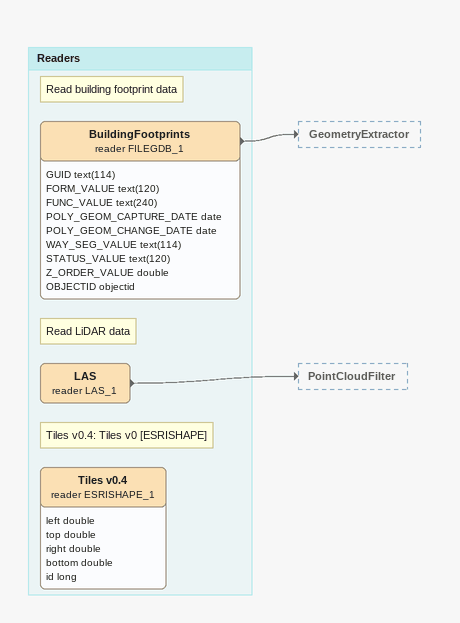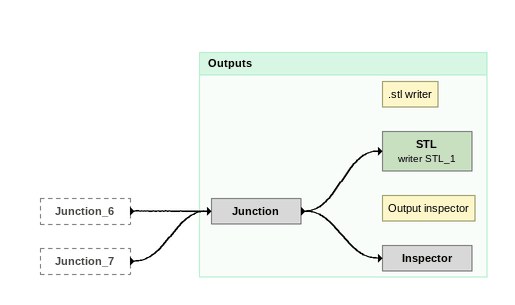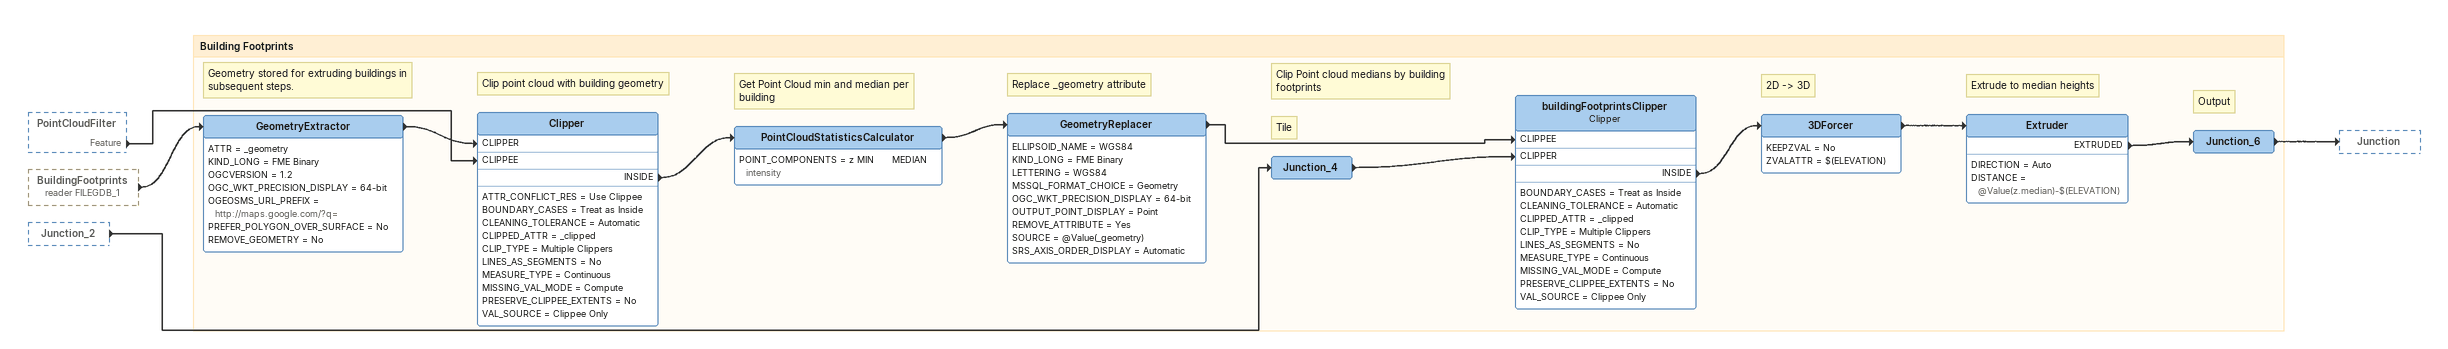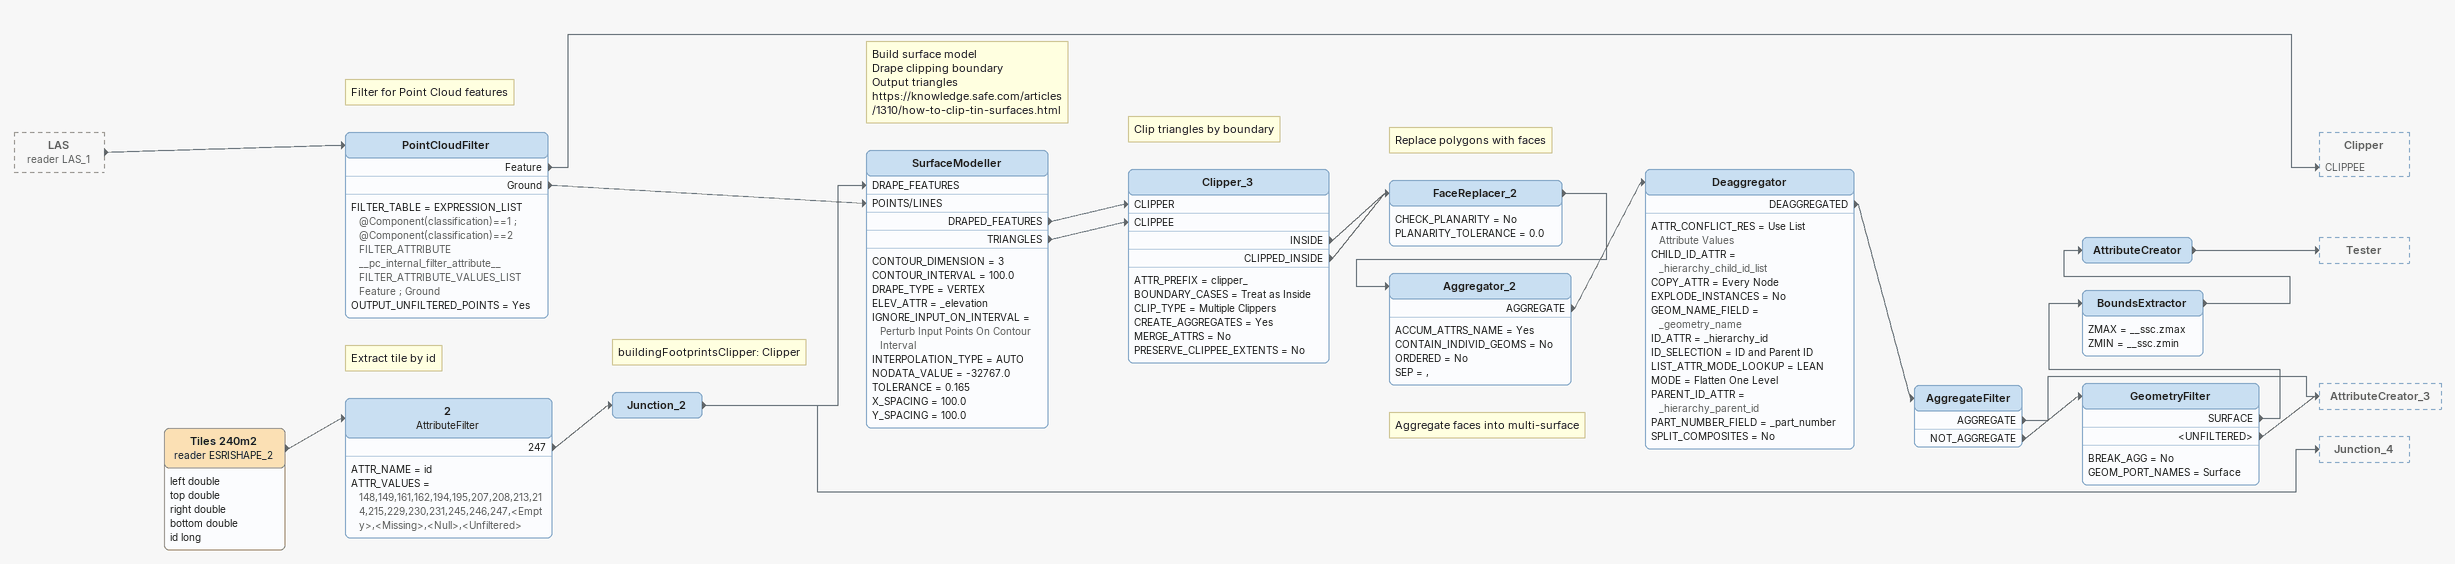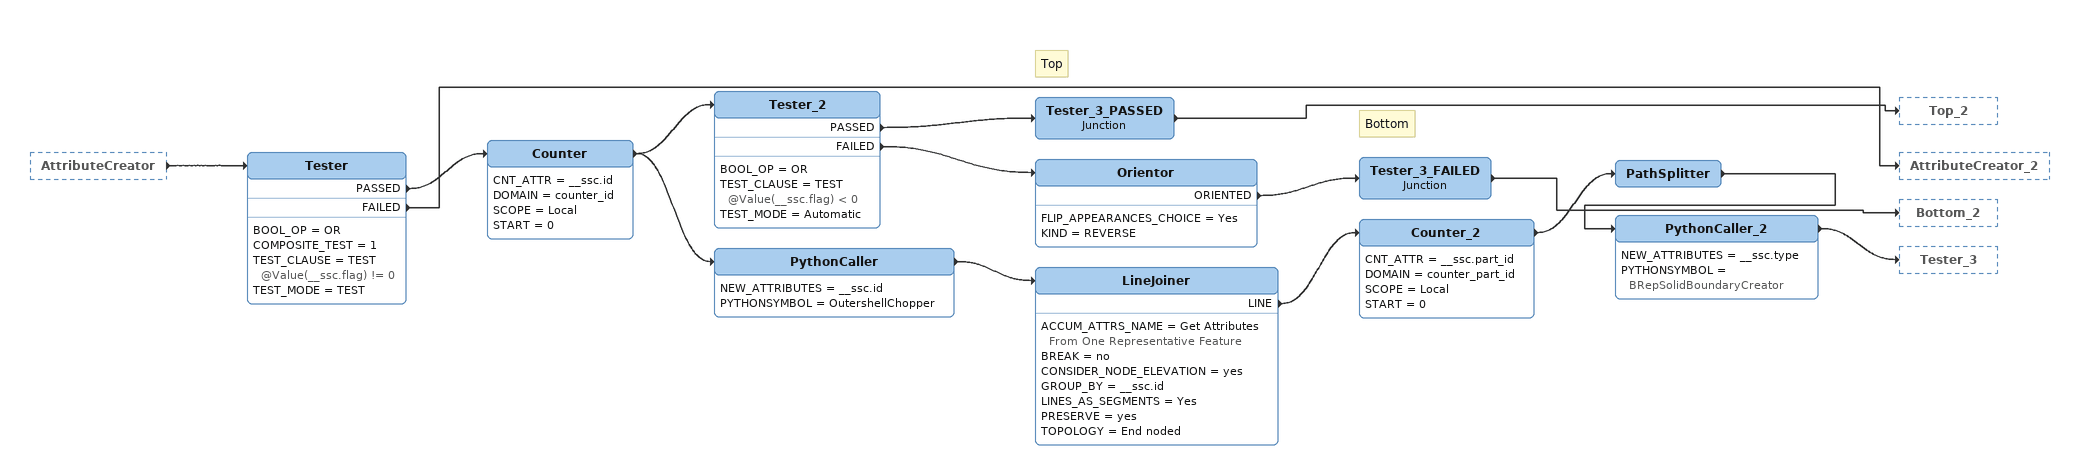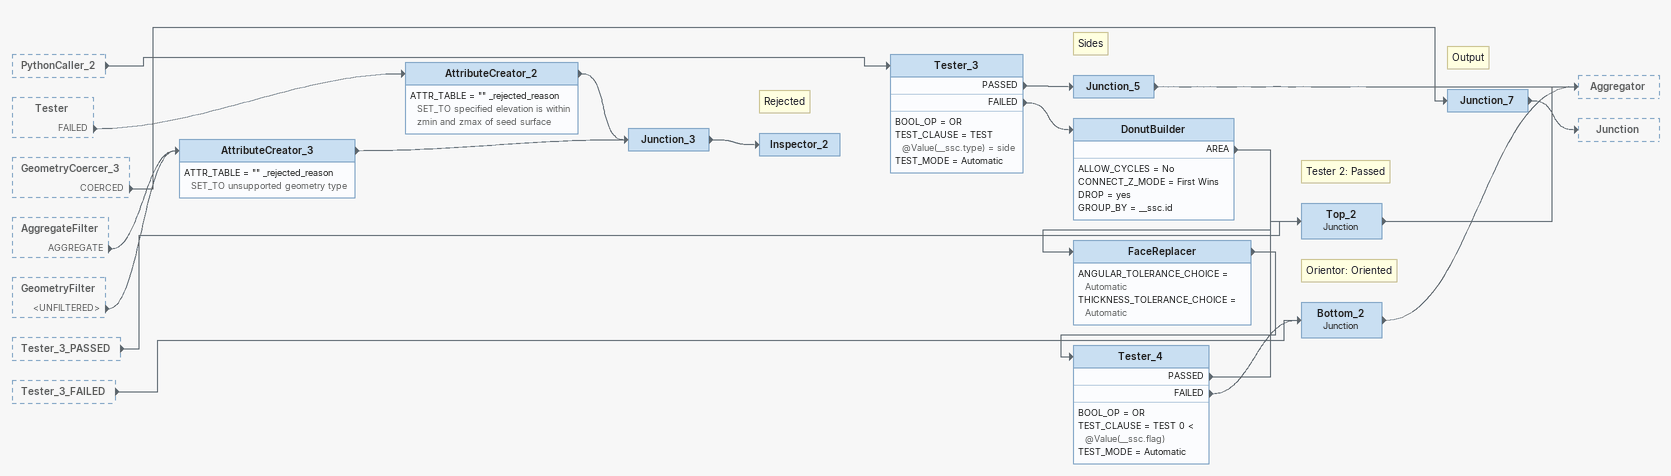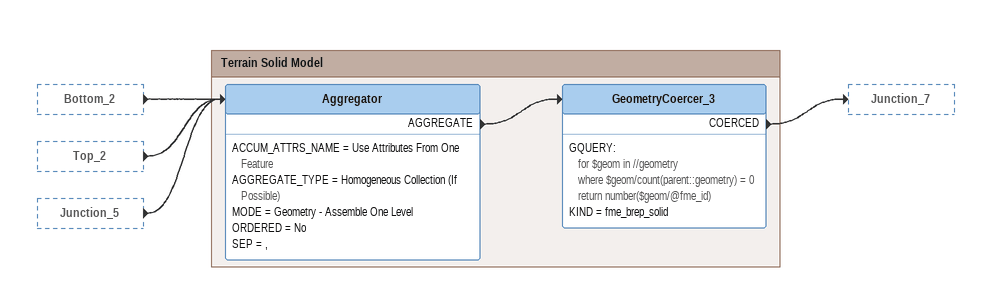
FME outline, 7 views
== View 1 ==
Bookmark: Readers
Note: Read building footprint data
BuildingFootprints (reader FILEGDB_1)
    attributes: GUID text(114), FORM_VALUE text(120), FUNC_VALUE text(240), POLY_GEOM_CAPTURE_DATE date, POLY_GEOM_CHANGE_DATE date, WAY_SEG_VALUE text(114), STATUS_VALUE text(120), Z_ORDER_VALUE double, OBJECTID objectid
    -> GeometryExtractor
Note: Read LiDAR data
LAS (reader LAS_1)
    -> PointCloudFilter
Note: Tiles v0.4: Tiles v0 [ESRISHAPE]
Tiles v0.4 (reader ESRISHAPE_1)
    attributes: left double, top double, right double, bottom double, id long

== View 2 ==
Junction_6 [outside]
    -> Junction
Junction_7 [outside]
    -> Junction

Bookmark: Outputs
Junction
    -> STL (writer STL_1)
    -> Inspector
Note: .stl writer
STL (writer STL_1)
Note: Output inspector
Inspector

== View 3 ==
PointCloudFilter [outside]
    Feature -> Clipper [CLIPPEE]
BuildingFootprints (reader FILEGDB_1) [outside]
    -> GeometryExtractor
Junction_2 [outside]
    -> Junction_4

Bookmark: Building Footprints
Note: Geometry stored for extruding buildings in subsequent steps.
GeometryExtractor
    ATTR = _geometry
    KIND_LONG = FME Binary
    OGCVERSION = 1.2
    OGC_WKT_PRECISION_DISPLAY = 64-bit
    OGEOSMS_URL_PREFIX = http://maps.google.com/?q=
    PREFER_POLYGON_OVER_SURFACE = No
    REMOVE_GEOMETRY = No
    -> Clipper [CLIPPER]
Note: Clip point cloud with building geometry
Clipper
    ATTR_CONFLICT_RES = Use Clippee
    BOUNDARY_CASES = Treat as Inside
    CLEANING_TOLERANCE = Automatic
    CLIPPED_ATTR = _clipped
    CLIP_TYPE = Multiple Clippers
    LINES_AS_SEGMENTS = No
    MEASURE_TYPE = Continuous
    MISSING_VAL_MODE = Compute
    PRESERVE_CLIPPEE_EXTENTS = No
    VAL_SOURCE = Clippee Only
    INSIDE -> PointCloudStatisticsCalculator
Note: Get Point Cloud min and median per building
PointCloudStatisticsCalculator
    POINT_COMPONENTS = z MIN      MEDIAN  intensity
    -> GeometryReplacer
Note: Replace _geometry attribute
GeometryReplacer
    ELLIPSOID_NAME = WGS84
    KIND_LONG = FME Binary
    LETTERING = WGS84
    MSSQL_FORMAT_CHOICE = Geometry
    OGC_WKT_PRECISION_DISPLAY = 64-bit
    OUTPUT_POINT_DISPLAY = Point
    REMOVE_ATTRIBUTE = Yes
    SOURCE = @Value(_geometry)
    SRS_AXIS_ORDER_DISPLAY = Automatic
    -> buildingFootprintsClipper [CLIPPEE]
Note: Tile
Junction_4
    -> buildingFootprintsClipper [CLIPPER]
Note: Clip Point cloud medians by building footprints
buildingFootprintsClipper: Clipper
    BOUNDARY_CASES = Treat as Inside
    CLEANING_TOLERANCE = Automatic
    CLIPPED_ATTR = _clipped
    CLIP_TYPE = Multiple Clippers
    LINES_AS_SEGMENTS = No
    MEASURE_TYPE = Continuous
    MISSING_VAL_MODE = Compute
    PRESERVE_CLIPPEE_EXTENTS = No
    VAL_SOURCE = Clippee Only
    INSIDE -> 3DForcer
Note: 2D -> 3D
3DForcer
    KEEPZVAL = No
    ZVALATTR = $(ELEVATION)
    -> Extruder
Note: Extrude to median heights
Extruder
    DIRECTION = Auto
    DISTANCE = @Value(z.median)-$(ELEVATION)
    EXTRUDED -> Junction_6
Note: Output
Junction_6
    -> Junction

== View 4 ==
LAS (reader LAS_1) [outside]
    -> PointCloudFilter
Note: Filter for Point Cloud features
PointCloudFilter
    FILTER_TABLE = EXPRESSION_LIST @Component(classification)==1 ; @Component(classification)==2 FILTER_ATTRIBUTE __pc_internal_filter_attribute__ FILTER_ATTRIBUTE_VALUES_LIST Feature ; Ground
    OUTPUT_UNFILTERED_POINTS = Yes
    Feature -> Clipper [CLIPPEE]
    Ground -> SurfaceModeller [POINTS/LINES]
Tiles 240m2 (reader ESRISHAPE_2)
    attributes: left double, top double, right double, bottom double, id long
    -> 2
Note: Extract tile by id
2: AttributeFilter
    ATTR_NAME = id
    ATTR_VALUES = 148,149,161,162,194,195,207,208,213,214,215,229,230,231,245,246,247,<Empty>,<Missing>,<Null>,<Unfiltered>
    247 -> Junction_2
Note: buildingFootprintsClipper: Clipper
Junction_2
    -> Junction_4
    -> SurfaceModeller [DRAPE_FEATURES]
Note: Build surface model / Drape clipping boundary / Output triangles / https://knowledge.safe.com/articles/1310/how-to-clip-tin-surfaces.html
SurfaceModeller
    CONTOUR_DIMENSION = 3
    CONTOUR_INTERVAL = 100.0
    DRAPE_TYPE = VERTEX
    ELEV_ATTR = _elevation
    IGNORE_INPUT_ON_INTERVAL = Perturb Input Points On Contour Interval
    INTERPOLATION_TYPE = AUTO
    NODATA_VALUE = -32767.0
    TOLERANCE = 0.165
    X_SPACING = 100.0
    Y_SPACING = 100.0
    DRAPED_FEATURES -> Clipper_3 [CLIPPER]
    TRIANGLES -> Clipper_3 [CLIPPEE]
Note: Clip triangles by boundary
Clipper_3
    ATTR_PREFIX = clipper_
    BOUNDARY_CASES = Treat as Inside
    CLIP_TYPE = Multiple Clippers
    CREATE_AGGREGATES = Yes
    MERGE_ATTRS = No
    PRESERVE_CLIPPEE_EXTENTS = No
    INSIDE -> FaceReplacer_2
    CLIPPED_INSIDE -> FaceReplacer_2
Note: Replace polygons with faces
FaceReplacer_2
    CHECK_PLANARITY = No
    PLANARITY_TOLERANCE = 0.0
    -> Aggregator_2
Note: Aggregate faces into multi-surface
Aggregator_2
    ACCUM_ATTRS_NAME = Yes
    CONTAIN_INDIVID_GEOMS = No
    ORDERED = No
    SEP = ,
    AGGREGATE -> Deaggregator
Deaggregator
    ATTR_CONFLICT_RES = Use List Attribute Values
    CHILD_ID_ATTR = _hierarchy_child_id_list
    COPY_ATTR = Every Node
    EXPLODE_INSTANCES = No
    GEOM_NAME_FIELD = _geometry_name
    ID_ATTR = _hierarchy_id
    ID_SELECTION = ID and Parent ID
    LIST_ATTR_MODE_LOOKUP = LEAN
    MODE = Flatten One Level
    PARENT_ID_ATTR = _hierarchy_parent_id
    PART_NUMBER_FIELD = _part_number
    SPLIT_COMPOSITES = No
    DEAGGREGATED -> AggregateFilter
AggregateFilter
    AGGREGATE -> AttributeCreator_3
    NOT_AGGREGATE -> GeometryFilter
GeometryFilter
    BREAK_AGG = No
    GEOM_PORT_NAMES = Surface
    SURFACE -> BoundsExtractor
    <UNFILTERED> -> AttributeCreator_3
BoundsExtractor
    ZMAX = __ssc.zmax
    ZMIN = __ssc.zmin
    -> AttributeCreator
AttributeCreator
    -> Tester

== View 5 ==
AttributeCreator [outside]
    -> Tester
Tester
    BOOL_OP = OR
    COMPOSITE_TEST = 1
    TEST_CLAUSE = TEST @Value(__ssc.flag) != 0
    TEST_MODE = TEST
    PASSED -> Counter
    FAILED -> AttributeCreator_2
Counter
    CNT_ATTR = __ssc.id
    DOMAIN = counter_id
    SCOPE = Local
    START = 0
    -> PythonCaller
    -> Tester_2
Tester_2
    BOOL_OP = OR
    TEST_CLAUSE = TEST @Value(__ssc.flag) < 0
    TEST_MODE = Automatic
    PASSED -> Tester_3_PASSED
    FAILED -> Orientor
Note: Top
Tester_3_PASSED: Junction
    -> Top_2
Orientor
    FLIP_APPEARANCES_CHOICE = Yes
    KIND = REVERSE
    ORIENTED -> Tester_3_FAILED
Note: Bottom
Tester_3_FAILED: Junction
    -> Bottom_2
PythonCaller
    NEW_ATTRIBUTES = __ssc.id
    PYTHONSYMBOL = OutershellChopper
    -> LineJoiner
LineJoiner
    ACCUM_ATTRS_NAME = Get Attributes From One Representative Feature
    BREAK = no
    CONSIDER_NODE_ELEVATION = yes
    GROUP_BY = __ssc.id
    LINES_AS_SEGMENTS = Yes
    PRESERVE = yes
    TOPOLOGY = End noded
    LINE -> Counter_2
Counter_2
    CNT_ATTR = __ssc.part_id
    DOMAIN = counter_part_id
    SCOPE = Local
    START = 0
    -> PathSplitter
PathSplitter
    -> PythonCaller_2
PythonCaller_2
    NEW_ATTRIBUTES = __ssc.type
    PYTHONSYMBOL = BRepSolidBoundaryCreator
    -> Tester_3

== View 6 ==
PythonCaller_2 [outside]
    -> Tester_3
Tester [outside]
    FAILED -> AttributeCreator_2
GeometryCoercer_3 [outside]
    COERCED -> Junction_7
AggregateFilter [outside]
    AGGREGATE -> AttributeCreator_3
GeometryFilter [outside]
    <UNFILTERED> -> AttributeCreator_3
Tester_3_PASSED [outside]
    -> Top_2
Tester_3_FAILED [outside]
    -> Bottom_2
Tester_3
    BOOL_OP = OR
    TEST_CLAUSE = TEST @Value(__ssc.type) = side
    TEST_MODE = Automatic
    PASSED -> Junction_5
    FAILED -> DonutBuilder
Note: Sides
Junction_5
    -> Aggregator
DonutBuilder
    ALLOW_CYCLES = No
    CONNECT_Z_MODE = First Wins
    DROP = yes
    GROUP_BY = __ssc.id
    AREA -> FaceReplacer
FaceReplacer
    ANGULAR_TOLERANCE_CHOICE = Automatic
    THICKNESS_TOLERANCE_CHOICE = Automatic
    -> Tester_4
Tester_4
    BOOL_OP = OR
    TEST_CLAUSE = TEST 0 < @Value(__ssc.flag)
    TEST_MODE = Automatic
    PASSED -> Top_2
    FAILED -> Bottom_2
Note: Tester 2: Passed
Top_2: Junction
    -> Aggregator
Note: Orientor: Oriented
Bottom_2: Junction
    -> Aggregator
Note: Output
Junction_7
    -> Junction
AttributeCreator_2
    ATTR_TABLE = "" _rejected_reason SET_TO specified elevation is within zmin and zmax of seed surface
    -> Junction_3
AttributeCreator_3
    ATTR_TABLE = "" _rejected_reason SET_TO unsupported geometry type
    -> Junction_3
Junction_3
    -> Inspector_2
Note: Rejected
Inspector_2

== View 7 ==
Bottom_2 [outside]
    -> Aggregator
Top_2 [outside]
    -> Aggregator
Junction_5 [outside]
    -> Aggregator

Bookmark: Terrain Solid Model
Aggregator
    ACCUM_ATTRS_NAME = Use Attributes From One Feature
    AGGREGATE_TYPE = Homogeneous Collection (If Possible)
    MODE = Geometry - Assemble One Level
    ORDERED = No
    SEP = ,
    AGGREGATE -> GeometryCoercer_3
GeometryCoercer_3
    GQUERY:
      for $geom in //geometry
      where $geom/count(parent::geometry) = 0
      return number($geom/@fme_id)
    KIND = fme_brep_solid
    COERCED -> Junction_7
